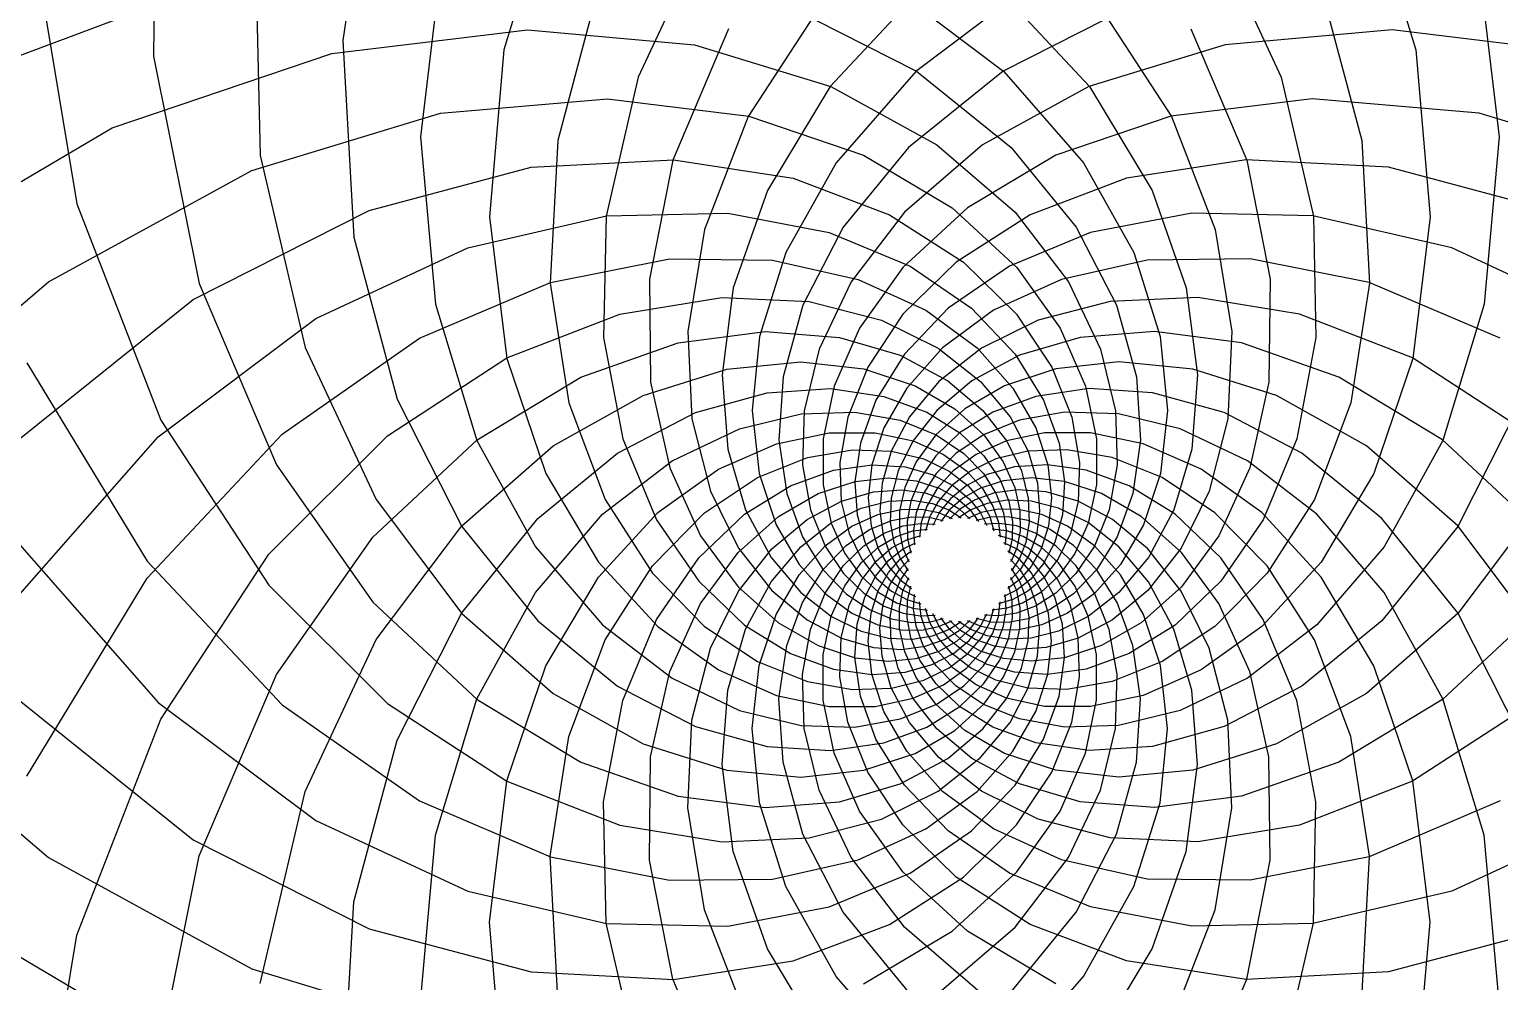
# Model space of a CAD drawing. Header units: metres. Extents: x 125 to 1075, y -75 to 875.
# Drawn here: x 358 to 740.4, y 292.9 to 540.4 of the extents above; entities that cross this region are included whole.
import ezdxf

# ---------------------------------------------------------------- set-up
doc = ezdxf.new("R2010")
doc.units = ezdxf.units.M

msp = doc.modelspace()

# ---------------------------------------------------------------- linework, layer by layer
for p, q in [((391.05664, 604.3269), (390.3498, 533.45905)), ((448.63898, 597.1151), (439.5315, 537.53815)), ((496.24982, 584.1271), (481.42633, 535.06476)), ((703.75024, 584.1271), (718.5737, 535.0647)), ((416.70984, 567.8369), (418.08615, 507.5836)), ((534.77203, 567.4739), (516.3993, 527.95013)), ((665.22797, 567.4739), (683.6007, 527.95013)), ((358.74994, 564.94006), (370.35992, 495.0261)), ((465.85266, 563.3137), (459.77393, 512.4226)), ((734.14734, 563.3137), (740.2261, 512.42267)), ((336.5327, 526.45874), (402.885, 551.36115)), ((506.68143, 553.6029), (495.4511, 511.4892)), ((591.57477, 552.6084), (566.27216, 525.5235)), ((581.7971, 551.753), (611.4186, 529.47327)), ((618.2029, 551.753), (588.5815, 529.47327)), ((608.4253, 552.6084), (633.72784, 525.5235)), ((693.31854, 553.6029), (704.5489, 511.4892)), ((565.2026, 548.8269), (544.9876, 517.75977)), ((634.7974, 548.8269), (655.0124, 517.75977)), ((555.72205, 546.2866), (588.76227, 529.48914)), ((644.27795, 546.2866), (611.2376, 529.48914)), ((436.68637, 534.14746), (487.57742, 540.22614)), ((487.57742, 540.22614), (530.9924, 536.3754)), ((539.8877, 540.52344), (525.37463, 506.4179)), ((660.1123, 540.52344), (674.62537, 506.4179)), ((712.4226, 540.22614), (669.0076, 536.3754)), ((763.31366, 534.1474), (712.4226, 540.22614)), ((439.5315, 537.53815), (442.3823, 486.3647)), ((530.9924, 536.3754), (566.4475, 525.5705)), ((669.0076, 536.3754), (633.5525, 525.5705)), ((379.596, 514.83295), (436.68637, 534.14746)), ((390.3498, 533.45905), (402.16812, 474.3601)), ((481.42633, 535.06476), (477.67953, 491.6407)), ((718.5737, 535.0647), (722.32043, 491.6407)), ((516.3993, 527.95013), (508.02908, 491.84262)), ((588.5815, 529.47327), (567.83136, 505.74677)), ((611.2376, 529.48914), (586.68274, 509.72626)), ((588.76227, 529.48914), (613.31726, 509.72626)), ((611.4186, 529.47327), (632.16864, 505.74677)), ((683.6007, 527.95013), (691.97095, 491.84262)), ((566.27216, 525.5235), (549.95734, 498.55423)), ((566.4475, 525.5705), (594.06116, 510.37177)), ((633.5525, 525.5705), (605.9388, 510.3718)), ((633.72784, 525.5235), (650.04266, 498.5542)), ((464.93536, 518.5738), (508.35938, 522.3205)), ((508.35938, 522.3205), (545.15216, 517.8364)), ((691.6406, 522.32056), (654.8478, 517.8365)), ((735.06464, 518.5738), (691.6406, 522.32056)), ((415.87302, 503.75034), (464.93536, 518.5738)), ((544.9876, 517.75977), (533.6038, 488.36713)), ((545.15216, 517.8364), (574.98553, 507.66373)), ((654.8478, 517.8365), (625.01447, 507.66373)), ((655.0124, 517.75977), (666.3962, 488.36713)), ((784.127, 503.7503), (735.06464, 518.5738)), ((318.57605, 478.78693), (379.596, 514.83295)), ((459.77393, 512.4226), (463.62463, 469.00772)), ((740.2261, 512.42267), (736.37537, 469.00772)), ((495.4511, 511.4892), (493.47803, 474.47675)), ((586.68274, 509.72626), (569.70825, 488.98117)), ((605.9388, 510.3718), (585.6199, 492.88947)), ((594.06116, 510.37177), (614.38007, 492.88947)), ((613.31726, 509.72626), (630.2917, 488.9812)), ((704.5489, 511.4892), (706.522, 474.47675)), ((418.08615, 507.5836), (429.7798, 457.6826)), ((488.5109, 504.54898), (525.5233, 506.52203)), ((525.37463, 506.4179), (519.26776, 475.4951)), ((525.5233, 506.52203), (556.67, 501.68436)), ((567.83136, 505.74677), (554.71716, 482.3693)), ((574.98553, 507.66373), (598.03156, 493.97534)), ((625.01447, 507.66373), (601.96844, 493.97534)), ((632.16864, 505.74677), (645.2829, 482.36926)), ((674.4767, 506.52203), (643.33, 501.6844)), ((711.48914, 504.54898), (674.4767, 506.52203)), ((674.62537, 506.4179), (680.73224, 475.4951)), ((363.0039, 474.8156), (415.87302, 503.75034)), ((446.39716, 493.3187), (488.5109, 504.54898)), ((556.67, 501.68436), (581.7428, 492.2058)), ((643.33, 501.6844), (618.2572, 492.2058)), ((753.6028, 493.3187), (711.48914, 504.54898)), ((549.95734, 498.55423), (541.1018, 473.25464)), ((650.04266, 498.5542), (658.8982, 473.2546)), ((370.35992, 495.0261), (392.26114, 438.87726)), ((400.65427, 470.2008), (446.39716, 493.3187)), ((601.96844, 493.97534), (585.1863, 478.5495)), ((598.03156, 493.97534), (614.8137, 478.5495)), ((472.04993, 483.60077), (508.15747, 491.971)), ((477.67953, 491.6407), (482.16357, 454.84793)), ((508.02908, 491.84262), (507.38467, 460.32913)), ((508.15747, 491.971), (539.67096, 492.61536)), ((539.67096, 492.61536), (566.0088, 487.63467)), ((585.6199, 492.88947), (571.77136, 474.78378)), ((581.7428, 492.2058), (600.94867, 479.92853)), ((618.2572, 492.2058), (599.0513, 479.92853)), ((614.38007, 492.88947), (628.22864, 474.78378)), ((660.32904, 492.6154), (633.9912, 487.63467)), ((691.8426, 491.97098), (660.32904, 492.6154)), ((727.9501, 483.60077), (691.8426, 491.97098)), ((691.97095, 491.84262), (692.6153, 460.32913)), ((722.32043, 491.6407), (717.8364, 454.84793)), ((442.3823, 486.3647), (453.71338, 444.278)), ((533.6038, 488.36713), (529.27606, 461.91415)), ((569.70825, 488.98117), (559.2142, 468.7458)), ((566.0088, 487.63467), (587.0549, 478.87897)), ((633.9912, 487.63467), (612.9451, 478.87897)), ((630.2917, 488.9812), (640.7858, 468.7458)), ((666.3962, 488.36713), (670.72394, 461.91415)), ((432.52612, 465.22812), (472.04993, 483.60077)), ((554.71716, 482.3693), (547.89624, 460.61902)), ((645.2829, 482.36926), (652.10376, 460.61902)), ((767.4739, 465.22812), (727.9501, 483.60077)), ((493.58215, 474.62546), (524.505, 480.7323)), ((524.505, 480.7323), (551.3076, 480.40082)), ((551.3076, 480.40082), (573.5543, 475.43274)), ((585.1863, 478.5495), (573.92084, 462.77435)), ((599.0513, 479.92853), (585.2177, 466.34924)), ((587.0549, 478.87897), (603.0362, 467.90817)), ((612.9451, 478.87897), (596.96375, 467.90817)), ((600.94867, 479.92853), (614.7822, 466.34924)), ((614.8137, 478.5495), (626.07904, 462.77435)), ((648.6924, 480.40082), (626.4457, 475.43274)), ((675.495, 480.7323), (648.6924, 480.40082)), ((706.41785, 474.62543), (675.495, 480.7323)), ((309.1703, 428.72116), (363.0039, 474.8156)), ((402.16812, 474.3601), (422.34933, 427.2478)), ((459.47662, 460.1124), (493.58215, 474.62546)), ((493.47803, 474.47675), (498.31567, 443.33008)), ((519.26776, 475.4951), (519.59924, 448.69244)), ((571.77136, 474.78378), (563.41644, 457.29205)), ((573.5543, 475.43274), (591.198, 467.40375)), ((626.4457, 475.43274), (608.802, 467.40375)), ((628.22864, 474.78378), (636.5835, 457.2921)), ((680.73224, 475.4951), (680.40076, 448.69244)), ((706.522, 474.47675), (701.6843, 443.3301)), ((740.5234, 460.1124), (706.41785, 474.62543)), ((511.63293, 466.39624), (538.08594, 470.724)), ((538.08594, 470.724), (560.85736, 469.6945)), ((541.1018, 473.25464), (538.16144, 450.65036)), ((661.91406, 470.724), (639.14264, 469.6945)), ((658.8982, 473.2546), (661.8386, 450.65036)), ((688.36707, 466.39624), (661.91406, 470.724)), ((353.61282, 432.5251), (400.65427, 470.2008)), ((463.62463, 469.00772), (474.42953, 433.55255)), ((559.2142, 468.7458), (554.02356, 450.069)), ((560.85736, 469.6945), (579.6272, 464.85126)), ((596.96375, 467.90817), (585.5849, 455.98062)), ((591.198, 467.40375), (604.47516, 457.63333)), ((608.802, 467.40375), (595.52484, 457.63333)), ((603.0362, 467.90817), (614.4151, 455.98065)), ((639.14264, 469.6945), (620.3728, 464.85126)), ((640.7858, 468.7458), (645.9764, 450.06903)), ((736.37537, 469.00772), (725.57043, 433.55258)), ((391.49252, 434.5183), (432.52612, 465.22812)), ((482.2403, 455.01248), (511.63293, 466.39624)), ((573.92084, 462.77435), (567.30774, 447.67432)), ((585.2177, 466.34924), (576.08295, 452.62698)), ((579.6272, 464.85126), (594.39923, 457.53485)), ((620.3728, 464.85126), (605.6007, 457.53485)), ((614.7822, 466.34924), (623.917, 452.627)), ((626.07904, 462.77435), (632.69226, 447.67435)), ((717.7597, 455.01245), (688.36707, 466.39624)), ((423.74368, 435.15558), (459.47662, 460.1124)), ((501.44583, 450.04276), (526.7454, 458.8983)), ((507.38467, 460.32913), (512.36536, 433.99124)), ((526.7454, 458.8983), (549.34973, 461.83862)), ((529.27606, 461.91415), (530.30554, 439.1427)), ((547.89624, 460.61902), (546.0277, 441.32468)), ((549.34973, 461.83862), (568.67535, 460.3283)), ((568.67535, 460.3283), (584.4935, 455.6882)), ((631.3246, 460.32834), (615.5065, 455.6882)), ((650.6503, 461.83862), (631.3246, 460.32834)), ((673.2546, 458.8983), (650.6503, 461.83862)), ((652.10376, 460.61902), (653.9723, 441.32468)), ((670.72394, 461.91415), (669.69446, 439.1427)), ((698.55414, 450.04276), (673.2546, 458.8983)), ((692.6153, 460.32913), (687.63464, 433.99124)), ((429.7798, 457.6826), (448.247, 418.20288)), ((451.1731, 434.79752), (482.2403, 455.01248)), ((563.41644, 457.29205), (559.5258, 441.27307)), ((585.5849, 455.98062), (578.2037, 444.06265)), ((584.4935, 455.6882), (596.84485, 449.05756)), ((595.52484, 457.63333), (586.1862, 447.17813)), ((594.39923, 457.53485), (605.4115, 448.86014)), ((605.6007, 457.53485), (594.58844, 448.86014)), ((615.5065, 455.6882), (603.15515, 449.05756)), ((604.47516, 457.63333), (613.8138, 447.17816)), ((614.4151, 455.98065), (621.7963, 444.06268)), ((636.5835, 457.2921), (640.4741, 441.27313)), ((748.8269, 434.79755), (717.7597, 455.01245)), ((357.34753, 453.7058), (388.6662, 402.21307)), ((482.16357, 454.84793), (492.33627, 425.01453)), ((517.63074, 445.28296), (539.38104, 452.10382)), ((539.38104, 452.10382), (558.67535, 453.97235)), ((558.67535, 453.97235), (575.05896, 452.1495)), ((576.08295, 452.62698), (570.8834, 439.60837)), ((575.05896, 452.1495), (588.374, 447.76437)), ((624.94104, 452.1495), (611.626, 447.76437)), ((623.917, 452.627), (629.1166, 439.6084)), ((641.32465, 453.97235), (624.94104, 452.1495)), ((660.61896, 452.10382), (641.32465, 453.97235)), ((682.36926, 445.28296), (660.61896, 452.10382)), ((717.8364, 454.84793), (707.6637, 425.01453)), ((474.47653, 433.72797), (501.44583, 450.04276)), ((519.59924, 448.69244), (524.5673, 426.44574)), ((538.16144, 450.65036), (539.6717, 431.32468)), ((554.02356, 450.069), (552.9737, 433.6178)), ((567.30774, 447.67432), (564.4478, 433.95056)), ((594.58844, 448.86014), (586.9429, 439.71332)), ((588.374, 447.76437), (598.6869, 441.78412)), ((603.15515, 449.05756), (594.03735, 441.37732)), ((596.84485, 449.05756), (605.9626, 441.37732)), ((611.626, 447.76437), (601.31305, 441.78412)), ((605.4115, 448.86014), (613.0571, 439.71332)), ((632.69226, 447.67435), (635.5521, 433.95062)), ((645.9764, 450.06903), (647.02625, 433.61783)), ((661.8386, 450.65036), (660.3283, 431.32468)), ((680.40076, 448.69244), (675.4327, 426.44574)), ((725.5235, 433.72794), (698.55414, 450.04276)), ((453.71338, 444.278), (470.5109, 411.23773)), ((494.25327, 432.16873), (517.63074, 445.28296)), ((531.2542, 440.7859), (549.93097, 445.97644)), ((549.93097, 445.97644), (566.3822, 447.02628)), ((566.3822, 447.02628), (580.2565, 445.0199)), ((578.2037, 444.06265), (574.1476, 432.8525)), ((586.1862, 447.17813), (580.2451, 436.84265)), ((580.2565, 445.0199), (591.4511, 440.9213)), ((619.7435, 445.0199), (608.5488, 440.9213)), ((613.8138, 447.17816), (619.7549, 436.84265)), ((633.6178, 447.02628), (619.7435, 445.0199)), ((621.7963, 444.06268), (625.8524, 432.85254)), ((650.06903, 445.97644), (633.6178, 447.02628)), ((668.7458, 440.7859), (650.06903, 445.97644)), ((705.74677, 432.1687), (682.36926, 445.28296)), ((746.2866, 444.278), (729.48914, 411.23776)), ((498.31567, 443.33008), (507.7942, 418.25723)), ((511.01883, 430.29175), (531.2542, 440.7859)), ((542.70795, 436.58356), (558.7269, 440.47418)), ((546.0277, 441.32468), (547.8505, 424.9411)), ((558.7269, 440.47418), (572.7388, 440.9075)), ((559.5258, 441.27307), (559.09247, 427.26123)), ((572.7388, 440.9075), (584.4751, 438.81512)), ((586.9429, 439.71332), (582.18164, 430.76297)), ((594.03735, 441.37732), (587.79425, 433.38977)), ((591.4511, 440.9213), (600.0497, 435.55072)), ((601.31305, 441.78412), (593.7778, 435.00198)), ((598.6869, 441.78412), (606.2222, 435.002)), ((608.5488, 440.9213), (599.9503, 435.55072)), ((605.9626, 441.37732), (612.20575, 433.38977)), ((613.0571, 439.71332), (617.81836, 430.763)), ((627.2612, 440.9075), (615.5249, 438.81512)), ((641.2731, 440.47418), (627.2612, 440.9075)), ((640.4741, 441.27313), (640.9075, 427.26126)), ((657.29205, 436.58356), (641.2731, 440.47418)), ((653.9723, 441.32468), (652.1495, 424.9411)), ((688.98114, 430.29175), (668.7458, 440.7859)), ((701.6843, 443.3301), (692.2058, 418.25726)), ((392.26114, 438.87726), (420.3167, 395.98514)), ((525.21625, 428.2287), (542.70795, 436.58356)), ((530.30554, 439.1427), (535.14874, 420.3729)), ((570.8834, 439.60837), (568.8356, 427.86417)), ((580.2451, 436.84265), (577.1104, 427.2015)), ((584.4751, 438.81512), (593.8756, 435.01926)), ((615.5249, 438.81512), (606.1244, 435.01926)), ((619.7549, 436.84265), (622.8896, 427.2015)), ((629.1166, 439.6084), (631.1644, 427.8642)), ((674.78375, 428.22867), (657.29205, 436.58356)), ((669.69446, 439.1427), (664.85126, 420.3729)), ((351.70807, 389.24628), (391.49252, 434.5183)), ((388.6662, 397.78696), (423.74368, 435.15558)), ((420.3167, 404.01492), (451.1731, 434.79752)), ((447.3916, 408.42535), (474.47653, 433.72797)), ((470.52673, 411.41864), (494.25327, 432.16873)), ((474.42953, 433.55255), (489.62823, 405.93884)), ((512.36536, 433.99124), (521.12103, 412.9452)), ((537.22565, 426.0791), (552.3257, 432.6923)), ((552.3257, 432.6923), (566.04944, 435.5522)), ((552.9737, 433.6178), (554.9801, 419.74356)), ((564.4478, 433.95056), (564.47046, 422.0292)), ((566.04944, 435.5522), (577.97076, 435.52957)), ((574.1476, 432.8525), (572.7346, 422.8135)), ((577.97076, 435.52957), (587.88763, 433.42374)), ((587.79425, 433.38977), (583.9972, 425.64966)), ((587.88763, 433.42374), (595.7716, 429.9352)), ((593.7778, 435.00198), (588.6943, 428.03885)), ((599.9503, 435.55072), (593.7349, 429.57608)), ((593.8756, 435.01926), (601.034, 430.21466)), ((606.1244, 435.01926), (598.96594, 430.21466)), ((600.0497, 435.55072), (606.265, 429.57608)), ((612.11237, 433.42374), (604.2284, 429.9352)), ((606.2222, 435.002), (611.30566, 428.03885)), ((622.0292, 435.52957), (612.11237, 433.42374)), ((612.20575, 433.38977), (616.0028, 425.64966)), ((633.95056, 435.55215), (622.0292, 435.52957)), ((625.8524, 432.85254), (627.2653, 422.8135)), ((647.6743, 432.6923), (633.95056, 435.55215)), ((635.5521, 433.95062), (635.52954, 422.02924)), ((647.02625, 433.61783), (645.0199, 419.7436)), ((662.77435, 426.0791), (647.6743, 432.6923)), ((687.63464, 433.99124), (678.87897, 412.9452)), ((729.47327, 411.4186), (705.74677, 432.1687)), ((725.57043, 433.55258), (710.37177, 405.9389)), ((752.6084, 408.42535), (725.5235, 433.72794)), ((490.27374, 413.3173), (511.01883, 430.29175)), ((507.11053, 414.38013), (525.21625, 428.2287)), ((539.6717, 431.32468), (544.3118, 415.50653)), ((547.373, 423.91705), (560.39166, 429.1166)), ((560.39166, 429.1166), (572.1358, 431.16446)), ((572.1358, 431.16446), (582.2677, 430.81265)), ((582.18164, 430.76297), (579.78625, 422.4811)), ((582.2677, 430.81265), (590.63763, 428.74615)), ((593.7349, 429.57608), (589.6086, 423.516)), ((590.63763, 428.74615), (597.2413, 425.56116)), ((598.96594, 430.21466), (593.85, 424.96317)), ((595.7716, 429.9352), (601.7218, 425.6519)), ((604.2284, 429.9352), (598.2782, 425.6519)), ((601.034, 430.21466), (606.15, 424.96317)), ((609.36237, 428.74615), (602.7587, 425.56116)), ((606.265, 429.57608), (610.3914, 423.516)), ((617.7323, 430.81265), (609.36237, 428.74615)), ((627.8642, 431.16446), (617.7323, 430.81265)), ((617.81836, 430.763), (620.21375, 422.48114)), ((639.60834, 429.11658), (627.8642, 431.16446)), ((652.627, 423.91705), (639.60834, 429.11658)), ((660.3283, 431.32468), (655.6882, 415.50653)), ((692.88947, 414.38013), (674.78375, 428.22867)), ((709.72626, 413.31726), (688.98114, 430.29175)), ((422.34933, 427.2478), (447.3916, 391.57468)), ((492.33627, 425.01453), (506.02466, 401.9685)), ((521.4505, 414.81378), (537.22565, 426.0791)), ((524.5673, 426.44574), (532.59625, 408.80206)), ((547.8505, 424.9411), (552.23566, 411.62604)), ((555.9373, 421.79633), (567.14746, 425.85245)), ((559.09247, 427.26123), (561.1849, 415.5249)), ((567.14746, 425.85245), (577.1865, 427.26538)), ((568.8356, 427.86417), (569.1873, 417.73233)), ((577.1104, 427.2015), (576.1896, 418.62952)), ((577.1865, 427.26538), (585.78815, 426.6837)), ((583.9972, 425.64966), (582.19226, 418.5437)), ((588.6943, 428.03885), (585.6829, 421.35425)), ((585.78815, 426.6837), (592.84454, 424.6938)), ((593.85, 424.96317), (590.5118, 419.69733)), ((592.84454, 424.6938), (598.36835, 421.80246)), ((598.2782, 425.6519), (594.07635, 421.0457)), ((597.2413, 425.56116), (602.1791, 421.75458)), ((602.7587, 425.56116), (597.8209, 421.75458)), ((607.15546, 424.6938), (601.63165, 421.80246)), ((601.7218, 425.6519), (605.92365, 421.0457)), ((606.15, 424.96317), (609.48816, 419.69733)), ((614.21185, 426.6837), (607.15546, 424.6938)), ((611.30566, 428.03885), (614.3171, 421.35428)), ((622.8135, 427.26538), (614.21185, 426.6837)), ((616.0028, 425.64966), (617.8077, 418.54373)), ((632.8525, 425.85245), (622.8135, 427.26538)), ((622.8896, 427.2015), (623.8104, 418.62952)), ((631.1644, 427.8642), (630.8126, 417.73236)), ((644.0627, 421.79633), (632.8525, 425.85245)), ((640.9075, 427.26126), (638.8151, 415.52493)), ((652.1495, 424.9411), (647.76434, 411.62604)), ((678.5495, 414.81375), (662.77435, 426.0791)), ((675.4327, 426.44574), (667.4037, 408.80206)), ((707.6637, 425.01453), (693.97534, 401.9685)), ((533.65076, 414.78226), (547.373, 423.91705)), ((544.01935, 414.41513), (555.9373, 421.79633)), ((563.15735, 419.7549), (572.7985, 422.88962)), ((564.47046, 422.0292), (566.5763, 412.1124)), ((572.7346, 422.8135), (573.3163, 414.21185)), ((572.7985, 422.88962), (581.3705, 423.81046)), ((577.5189, 420.21375), (584.83026, 420.75723)), ((579.78625, 422.4811), (579.24274, 415.1697)), ((581.3705, 423.81046), (588.6652, 423.07608)), ((585.6829, 421.35425), (584.3471, 415.26428)), ((584.83026, 420.75723), (591.0099, 419.92957)), ((589.6086, 423.516), (587.23553, 417.75046)), ((588.6652, 423.07608), (594.6072, 421.18793)), ((594.07635, 421.0457), (591.38605, 416.47687)), ((597.8209, 421.75458), (594.3781, 417.72235)), ((594.6072, 421.18793), (599.22144, 418.57635)), ((601.63165, 421.80246), (597.54095, 418.42935)), ((598.36835, 421.80246), (602.45905, 418.42935)), ((605.3928, 421.18793), (600.77856, 418.57635)), ((602.1791, 421.75458), (605.6219, 417.72235)), ((611.3348, 423.07608), (605.3928, 421.18793)), ((605.92365, 421.0457), (608.61395, 416.4769)), ((615.16974, 420.75723), (608.9901, 419.92957)), ((610.3914, 423.516), (612.7644, 417.7505)), ((618.6295, 423.81046), (611.3348, 423.07608)), ((614.3171, 421.35428), (615.65283, 415.26428)), ((622.48114, 420.21375), (615.16974, 420.75723)), ((627.2015, 422.88962), (618.6295, 423.81046)), ((620.21375, 422.48114), (620.7572, 415.16974)), ((627.2653, 422.8135), (626.68365, 414.21185)), ((636.84265, 419.75488), (627.2015, 422.88962)), ((635.52954, 422.02924), (633.4237, 412.1124)), ((655.98065, 414.41513), (644.0627, 421.79633)), ((666.34924, 414.78226), (652.627, 423.91705)), ((448.247, 418.20288), (470.5267, 388.58145)), ((507.7942, 418.25723), (520.0715, 399.05133)), ((535.14874, 420.3729), (542.46515, 405.6008)), ((552.82184, 413.8138), (563.15735, 419.7549)), ((554.9801, 419.74356), (559.0787, 408.54886)), ((560.2867, 413.05713), (569.237, 417.8184)), ((569.1873, 417.73233), (571.25385, 409.36234)), ((569.237, 417.8184), (577.5189, 420.21375)), ((574.35034, 416.00284), (581.4563, 417.8077)), ((576.1896, 418.62952), (576.9239, 411.33478)), ((581.4563, 417.8077), (587.6857, 418.06567)), ((582.19226, 418.5437), (581.9343, 412.31427)), ((587.23553, 417.75046), (586.27014, 412.53705)), ((587.6857, 418.06567), (592.9149, 417.1898)), ((590.5118, 419.69733), (588.65576, 414.73077)), ((591.0099, 419.92957), (596.0075, 418.15897)), ((594.3781, 417.72235), (592.219, 413.76407)), ((592.9149, 417.1898), (597.1132, 415.54544)), ((597.54095, 418.42935), (594.7273, 414.90613)), ((596.0075, 418.15897), (599.8565, 415.81055)), ((600.77856, 418.57635), (597.3958, 415.59528)), ((599.22144, 418.57635), (602.6042, 415.59528)), ((603.9925, 418.15897), (600.1435, 415.81055)), ((602.45905, 418.42935), (605.2727, 414.90613)), ((607.0851, 417.1898), (602.8868, 415.54544)), ((608.9901, 419.92957), (603.9925, 418.15897)), ((605.6219, 417.72235), (607.781, 413.7641)), ((612.3143, 418.06567), (607.0851, 417.1898)), ((609.48816, 419.69733), (611.34424, 414.73077)), ((618.5437, 417.8077), (612.3143, 418.06567)), ((612.7644, 417.7505), (613.72986, 412.53708)), ((617.8077, 418.54373), (618.0657, 412.3143)), ((625.64966, 416.00284), (618.5437, 417.8077)), ((630.763, 417.8184), (622.48114, 420.21375)), ((623.8104, 418.62952), (623.07605, 411.3348)), ((630.8126, 417.73236), (628.74615, 409.36237)), ((639.7133, 413.05713), (630.763, 417.8184)), ((647.17816, 413.81378), (636.84265, 419.75488)), ((645.0199, 419.7436), (640.9213, 408.5489)), ((664.85126, 420.3729), (657.53485, 405.6008)), ((692.2058, 418.25726), (679.9285, 399.05136)), ((751.753, 418.2029), (729.47327, 388.58148)), ((470.51086, 388.76233), (490.27374, 413.3173)), ((489.6282, 394.0612), (507.11053, 414.38013)), ((506.02466, 398.0316), (521.4505, 414.81378)), ((520.0715, 400.94873), (533.65076, 414.78226)), ((521.12103, 412.9452), (532.0918, 396.9638)), ((532.09186, 403.03625), (544.01935, 414.41513)), ((542.3667, 404.4752), (552.82184, 413.8138)), ((544.3118, 415.50653), (550.94244, 403.1552)), ((551.13983, 405.41153), (560.2867, 413.05713)), ((561.1849, 415.5249), (564.9808, 406.1244)), ((566.6102, 412.20575), (574.35034, 416.00284)), ((571.9611, 411.30566), (578.6457, 414.31705)), ((573.3163, 414.21185), (575.3062, 407.15546)), ((578.6457, 414.31705), (584.7357, 415.65283)), ((579.24274, 415.1697), (580.07043, 408.99014)), ((582.2495, 412.76443), (587.46295, 413.72986)), ((584.3471, 415.26428), (584.3017, 409.96243)), ((584.7357, 415.65283), (590.03754, 415.69833)), ((587.46295, 413.72986), (591.97046, 413.6206)), ((588.65576, 414.73077), (587.98065, 410.27274)), ((591.38605, 416.47687), (589.9471, 412.2038)), ((590.03754, 415.69833), (594.45764, 414.80798)), ((592.219, 413.76407), (591.1151, 410.09207)), ((591.97046, 413.6206), (595.70245, 412.74057)), ((594.7273, 414.90613), (593.00256, 411.4816)), ((594.45764, 414.80798), (597.9801, 413.29327)), ((597.3958, 415.59528), (595.10266, 412.52225)), ((597.1132, 415.54544), (600.31915, 413.44208)), ((600.1435, 415.81055), (597.3515, 413.18243)), ((602.8868, 415.54544), (599.68085, 413.44208)), ((599.8565, 415.81055), (602.6485, 413.18243)), ((605.54236, 414.80798), (602.0199, 413.29327)), ((602.6042, 415.59528), (604.89734, 412.52225)), ((608.02954, 413.6206), (604.29755, 412.74057)), ((605.2727, 414.90613), (606.99744, 411.4816)), ((609.9624, 415.69833), (605.54236, 414.80798)), ((607.781, 413.7641), (608.8849, 410.09207)), ((612.53705, 413.7299), (608.02954, 413.6206)), ((608.61395, 416.4769), (610.0529, 412.20383)), ((615.2643, 415.65286), (609.9624, 415.69833)), ((611.34424, 414.73077), (612.01935, 410.27274)), ((617.7505, 412.76443), (612.53705, 413.7299)), ((621.35425, 414.31708), (615.2643, 415.65286)), ((615.65283, 415.26428), (615.6983, 409.96243)), ((620.7572, 415.16974), (619.92957, 408.99014)), ((628.0388, 411.3057), (621.35425, 414.31708)), ((626.68365, 414.21185), (624.6938, 407.1555)), ((633.3898, 412.20575), (625.64966, 416.00284)), ((638.8151, 415.52493), (635.0192, 406.12442)), ((648.86017, 405.41153), (639.7133, 413.05713)), ((657.6333, 404.4752), (647.17816, 413.81378)), ((655.6882, 415.50653), (649.05756, 403.1552)), ((667.9082, 403.03625), (655.98065, 414.41513)), ((679.9285, 400.94873), (666.34924, 414.78226)), ((678.87897, 412.9452), (667.9082, 396.9638)), ((693.97534, 398.0316), (678.5495, 414.81375)), ((710.37177, 394.0612), (692.88947, 414.38013)), ((729.48914, 388.76233), (709.72626, 413.31726)), ((351.70807, 410.75375), (391.49252, 365.48172)), ((448.247, 381.7972), (470.52673, 411.41864)), ((470.5109, 411.23773), (490.27374, 386.68277)), ((552.23566, 411.62604), (558.2159, 401.3131)), ((558.6227, 405.96262), (566.6102, 412.20575)), ((564.998, 406.2222), (571.9611, 411.30566)), ((566.5763, 412.1124), (570.0648, 404.22836)), ((570.4239, 406.265), (576.484, 410.39142)), ((571.25385, 409.36234), (574.43884, 402.75873)), ((575.0368, 406.15002), (580.3027, 409.48816)), ((576.484, 410.39142), (582.2495, 412.76443)), ((576.9239, 411.33478), (578.8121, 405.39282)), ((580.3027, 409.48816), (585.2692, 411.34424)), ((581.9343, 412.31427), (582.8102, 407.08508)), ((583.52313, 408.61392), (587.7962, 410.05292)), ((584.3017, 409.96243), (585.192, 405.54236)), ((585.2692, 411.34424), (589.72723, 412.01935)), ((586.27014, 412.53705), (586.3794, 408.02954)), ((587.7962, 410.05292), (591.60406, 410.50235)), ((587.98065, 410.27274), (588.1993, 406.44464)), ((589.9471, 412.2038), (589.4976, 408.3959)), ((589.72723, 412.01935), (593.55536, 411.80075)), ((610.27277, 412.01938), (606.44464, 411.80075)), ((612.2038, 410.05292), (608.39594, 410.50238)), ((610.0529, 412.20383), (610.5024, 408.3959)), ((614.7308, 411.34424), (610.27277, 412.01938)), ((612.01935, 410.27274), (611.8007, 406.44464)), ((616.47687, 408.61395), (612.2038, 410.05292)), ((613.72986, 412.53708), (613.6206, 408.02954)), ((619.6973, 409.4882), (614.7308, 411.34424)), ((615.6983, 409.96243), (614.808, 405.54236)), ((618.0657, 412.3143), (617.18976, 407.0851)), ((623.516, 410.39145), (617.7505, 412.76443)), ((624.9632, 406.15005), (619.6973, 409.4882)), ((623.07605, 411.3348), (621.1879, 405.39285)), ((629.5761, 406.26505), (623.516, 410.39145)), ((628.74615, 409.36237), (625.56116, 402.75876)), ((635.002, 406.22226), (628.0388, 411.3057)), ((633.4237, 412.1124), (629.9352, 404.22842)), ((641.3773, 405.96262), (633.3898, 412.20575)), ((647.76434, 411.62604), (641.7841, 401.3131)), ((729.48914, 411.23776), (709.72626, 386.6828)), ((751.753, 381.7972), (729.47327, 411.4186)), ((422.3493, 372.75226), (447.3916, 408.42535)), ((489.62823, 405.93884), (507.11053, 385.6199)), ((532.59625, 408.80206), (542.3667, 395.52487)), ((542.46515, 405.6008), (551.13983, 394.58853)), ((542.46515, 394.3993), (551.13983, 405.41153)), ((550.94244, 396.84485), (558.6227, 405.96262)), ((558.2159, 398.6869), (564.998, 406.2222)), ((559.0787, 408.54886), (564.4493, 399.95032)), ((564.4493, 400.04965), (570.4239, 406.265)), ((564.9808, 406.1244), (569.78534, 398.96594)), ((569.78534, 401.034), (575.0368, 406.15002)), ((574.34814, 401.7218), (578.9543, 405.9236)), ((575.3062, 407.15546), (578.1975, 401.63165)), ((578.2454, 402.17908), (582.27765, 405.62186)), ((578.8121, 405.39282), (581.42365, 400.77856)), ((578.9543, 405.9236), (583.52313, 408.61392)), ((580.07043, 408.99014), (581.84106, 403.99246)), ((581.5707, 402.459), (585.0939, 405.2727)), ((582.27765, 405.62186), (586.2359, 407.781)), ((582.8102, 407.08508), (584.4545, 402.88678)), ((585.0939, 405.2727), (588.5184, 406.9974)), ((585.192, 405.54236), (586.7067, 402.0199)), ((586.2359, 407.781), (589.9079, 408.88486)), ((586.3794, 408.02954), (587.25946, 404.29755)), ((613.7641, 407.78104), (610.09204, 408.8849)), ((614.9061, 405.2727), (611.48157, 406.99744)), ((613.6206, 408.02954), (612.74054, 404.29758)), ((614.808, 405.54236), (613.2933, 402.0199)), ((617.72235, 405.6219), (613.7641, 407.78104)), ((618.4293, 402.45905), (614.9061, 405.2727)), ((617.18976, 407.0851), (615.5455, 402.88678)), ((621.04565, 405.92365), (616.47687, 408.61395)), ((621.7546, 402.1791), (617.72235, 405.6219)), ((619.92957, 408.99014), (618.15894, 403.9925)), ((621.1879, 405.39285), (618.57635, 400.77856)), ((625.65186, 401.72183), (621.04565, 405.92365)), ((624.6938, 407.1555), (621.8025, 401.63168)), ((630.21466, 401.03406), (624.9632, 406.15005)), ((635.5507, 400.04968), (629.5761, 406.26505)), ((635.0192, 406.12442), (630.21466, 398.966)), ((641.7841, 398.68692), (635.002, 406.22226)), ((640.9213, 408.5489), (635.5507, 399.95035)), ((649.05756, 396.84485), (641.3773, 405.96262)), ((657.53485, 405.6008), (648.86017, 394.58853)), ((657.53485, 394.3993), (648.86017, 405.41153)), ((667.4037, 408.80206), (657.6333, 395.5249)), ((710.37177, 405.9389), (692.88947, 385.61996)), ((388.6662, 402.21307), (423.74368, 364.84442)), ((392.2611, 361.1228), (420.3167, 404.01492)), ((506.02466, 401.9685), (521.4505, 385.1863)), ((521.12103, 387.05487), (532.09186, 403.03625)), ((532.59625, 391.198), (542.3667, 404.4752)), ((550.94244, 403.1552), (558.6227, 394.0374)), ((570.0648, 404.22836), (574.34814, 398.27817)), ((570.0648, 395.77158), (574.34814, 401.7218)), ((574.43884, 402.75873), (578.2454, 397.8209)), ((574.43884, 397.24124), (578.2454, 402.17908)), ((578.1975, 398.36832), (581.5707, 402.459)), ((578.1975, 401.63165), (581.5707, 397.541)), ((581.42365, 399.22144), (584.4047, 402.60416)), ((581.84106, 403.99246), (584.18945, 400.14346)), ((584.18945, 399.8565), (586.81757, 402.64847)), ((584.4047, 402.60416), (587.4777, 404.89734)), ((584.4545, 402.88678), (586.5579, 399.68085)), ((615.5953, 402.6042), (612.5223, 404.89737)), ((615.81055, 399.85654), (613.18243, 402.6485)), ((615.5455, 402.88678), (613.4421, 399.68085)), ((618.57635, 399.22147), (615.5953, 402.6042)), ((618.15894, 403.9925), (615.81055, 400.1435)), ((621.8025, 398.36835), (618.4293, 402.45905)), ((621.8025, 401.63168), (618.4293, 397.541)), ((625.56116, 402.75876), (621.7546, 397.82092)), ((625.56116, 397.24127), (621.7546, 402.1791)), ((629.9352, 404.22842), (625.65186, 398.2782)), ((629.9352, 395.7716), (625.65186, 401.72183)), ((649.05756, 403.1552), (641.3773, 394.03745)), ((667.40375, 391.198), (657.6333, 404.4752)), ((678.87897, 387.05487), (667.9082, 403.03625)), ((693.97534, 401.9685), (678.5495, 385.1863)), ((357.34753, 346.29422), (388.6662, 397.78696)), ((492.33627, 374.98557), (506.02466, 398.0316)), ((507.79416, 381.74286), (520.0715, 400.94873)), ((520.0715, 399.05133), (533.65076, 385.2178)), ((552.23566, 388.37396), (558.2159, 398.6869)), ((558.2159, 401.3131), (564.998, 393.7778)), ((559.07874, 391.4511), (564.4493, 400.04965)), ((564.4493, 399.95032), (570.42395, 393.73492)), ((564.9808, 393.87558), (569.78534, 401.034)), ((569.78534, 398.96594), (575.0368, 393.8499)), ((574.34814, 398.27817), (578.95435, 394.07635)), ((575.3062, 392.84448), (578.1975, 398.36832)), ((578.2454, 397.8209), (582.27765, 394.3781)), ((578.8121, 394.60715), (581.42365, 399.22144)), ((581.42365, 400.77856), (584.4047, 397.3958)), ((581.84106, 396.0075), (584.18945, 399.8565)), ((584.18945, 400.14346), (586.81757, 397.3515)), ((584.4545, 397.11322), (586.5579, 400.31912)), ((585.192, 394.45764), (586.7067, 397.9801)), ((615.81055, 400.1435), (613.18243, 397.35153)), ((614.808, 394.45764), (613.2933, 397.9801)), ((615.5455, 397.11322), (613.4421, 400.31915)), ((618.57635, 400.77856), (615.5953, 397.39584)), ((618.15894, 396.0075), (615.81055, 399.85654)), ((621.7546, 397.82092), (617.72235, 394.37814)), ((621.1879, 394.60718), (618.57635, 399.22147)), ((625.65186, 398.2782), (621.0457, 394.0764)), ((624.6938, 392.8445), (621.8025, 398.36835)), ((630.21466, 398.966), (624.9632, 393.84998)), ((635.5507, 399.95035), (629.5761, 393.735)), ((635.0192, 393.8756), (630.21466, 401.03406)), ((641.7841, 401.3131), (635.002, 393.7778)), ((640.9213, 391.45114), (635.5507, 400.04968)), ((647.76434, 388.37402), (641.7841, 398.68692)), ((679.9285, 399.05136), (666.34924, 385.21783)), ((692.2058, 381.74286), (679.9285, 400.94873)), ((707.6637, 374.98553), (693.97534, 398.0316)), ((420.3167, 395.98514), (451.1731, 365.2025)), ((474.4295, 366.4475), (489.6282, 394.0612)), ((532.0918, 396.9638), (544.01935, 385.58493)), ((535.14874, 379.6272), (542.46515, 394.3993)), ((542.3667, 395.52487), (552.82184, 386.18625)), ((544.31177, 384.49353), (550.94244, 396.84485)), ((551.13983, 394.58853), (560.2867, 386.9429)), ((558.6227, 394.0374), (566.6102, 387.79428)), ((561.1849, 384.47507), (564.9808, 393.87558)), ((566.5763, 387.88757), (570.0648, 395.77158)), ((571.25385, 390.6376), (574.43884, 397.24124)), ((575.0368, 393.8499), (580.3027, 390.5118)), ((576.92395, 388.66516), (578.8121, 394.60715)), ((578.95435, 394.07635), (583.52313, 391.38608)), ((580.07043, 391.00983), (581.84106, 396.0075)), ((581.5707, 397.541), (585.0939, 394.7273)), ((582.27765, 394.3781), (586.2359, 392.21896)), ((582.81024, 392.9149), (584.4545, 397.11322)), ((584.3017, 390.03754), (585.192, 394.45764)), ((584.4047, 397.3958), (587.4777, 395.10263)), ((585.0939, 394.7273), (588.51843, 393.0026)), ((586.3794, 391.97046), (587.25946, 395.70242)), ((614.9061, 394.7273), (611.4816, 393.0026)), ((615.5953, 397.39584), (612.5223, 395.10266)), ((613.6206, 391.97046), (612.74054, 395.70245)), ((617.72235, 394.37814), (613.7641, 392.219)), ((615.6983, 390.03757), (614.808, 394.45764)), ((618.4293, 397.541), (614.9061, 394.7273)), ((617.1898, 392.91492), (615.5455, 397.11322)), ((621.0457, 394.0764), (616.47687, 391.38608)), ((619.92957, 391.00986), (618.15894, 396.0075)), ((624.9632, 393.84998), (619.6973, 390.51184)), ((623.0761, 388.6652), (621.1879, 394.60718)), ((628.74615, 390.63766), (625.56116, 397.24127)), ((633.4237, 387.88763), (629.9352, 395.7716)), ((641.3773, 394.03745), (633.3898, 387.79428)), ((638.8151, 384.4751), (635.0192, 393.8756)), ((648.86017, 394.58853), (639.7133, 386.94293)), ((657.6333, 395.5249), (647.17816, 386.18628)), ((655.68823, 384.49356), (649.05756, 396.84485)), ((667.9082, 396.9638), (655.98065, 385.58496)), ((664.85126, 379.62717), (657.53485, 394.3993)), ((725.5705, 366.4475), (710.37177, 394.0612)), ((447.3916, 391.57468), (474.4765, 366.2721)), ((524.56726, 373.55435), (532.59625, 391.198)), ((554.9801, 380.2564), (559.07874, 391.4511)), ((564.998, 393.7778), (571.9611, 388.69434)), ((569.1874, 382.26764), (571.25385, 390.6376)), ((570.42395, 393.73492), (576.484, 389.60855)), ((573.31635, 385.78815), (575.3062, 392.84448)), ((579.2428, 384.83026), (580.07043, 391.00983)), ((580.3027, 390.5118), (585.2692, 388.65576)), ((581.9343, 387.68567), (582.81024, 392.9149)), ((583.52313, 391.38608), (587.7962, 389.94708)), ((584.34717, 384.7357), (584.3017, 390.03754)), ((586.2359, 392.21896), (589.90796, 391.1151)), ((586.27014, 387.46292), (586.3794, 391.97046)), ((587.98065, 389.72723), (588.1993, 393.55533)), ((589.9471, 387.79617), (589.4977, 391.60406)), ((610.0529, 387.79617), (610.5024, 391.6041)), ((613.7641, 392.219), (610.0921, 391.11514)), ((612.01935, 389.72726), (611.8007, 393.55536)), ((616.47687, 391.38608), (612.2038, 389.94708)), ((613.72986, 387.46292), (613.6206, 391.97046)), ((619.6973, 390.51184), (614.7308, 388.65576)), ((615.65283, 384.73572), (615.6983, 390.03757)), ((618.0657, 387.6857), (617.1898, 392.91492)), ((620.75726, 384.83026), (619.92957, 391.00986)), ((629.5761, 393.735), (623.516, 389.60858)), ((626.6837, 385.78818), (624.6938, 392.8445)), ((635.002, 393.7778), (628.0389, 388.69434)), ((630.8127, 382.26767), (628.74615, 390.63766)), ((645.0199, 380.25647), (640.9213, 391.45114)), ((675.43274, 373.55435), (667.40375, 391.198)), ((752.6084, 391.57474), (725.5235, 366.27213)), ((453.71338, 355.7221), (470.51086, 388.76233)), ((470.5267, 388.58145), (494.25323, 367.83133)), ((490.27374, 386.68277), (511.0188, 369.7083)), ((512.3653, 366.00882), (521.12103, 387.05487)), ((547.8505, 375.0589), (552.23566, 388.37396)), ((552.82184, 386.18625), (563.15735, 380.24512)), ((560.2867, 386.9429), (569.237, 382.18164)), ((564.47046, 377.97076), (566.5763, 387.88757)), ((566.6102, 387.79428), (574.35034, 383.9972)), ((571.9611, 388.69434), (578.6457, 385.68295)), ((576.1896, 381.37048), (576.92395, 388.66516)), ((576.484, 389.60855), (582.2495, 387.23557)), ((582.1923, 381.45627), (581.9343, 387.68567)), ((582.2495, 387.23557), (587.46295, 386.2701)), ((585.2692, 388.65576), (589.72723, 387.98062)), ((587.2356, 382.2495), (586.27014, 387.46292)), ((587.46295, 386.2701), (591.97046, 386.3794)), ((587.7962, 389.94708), (591.6041, 389.49762)), ((588.65576, 385.26923), (587.98065, 389.72723)), ((589.72723, 387.98062), (593.55536, 388.19925)), ((591.3861, 383.5231), (589.9471, 387.79617)), ((592.219, 386.2359), (591.1152, 389.9079)), ((591.97046, 386.3794), (595.70245, 387.25943)), ((594.3781, 382.27765), (592.219, 386.2359)), ((594.7273, 385.09384), (593.0026, 388.5184)), ((594.45764, 385.19202), (597.9801, 386.70673)), ((597.3959, 384.40472), (595.10266, 387.47772)), ((597.1132, 384.45456), (600.31915, 386.55792)), ((600.1435, 384.18945), (597.35156, 386.81757)), ((602.8868, 384.45456), (599.68085, 386.55792)), ((599.8565, 384.18945), (602.6485, 386.81757)), ((605.54236, 385.19202), (602.0199, 386.70673)), ((602.6042, 384.40472), (604.89734, 387.47775)), ((608.02954, 386.3794), (604.29755, 387.25943)), ((605.2727, 385.09387), (606.99744, 388.5184)), ((605.6219, 382.27765), (607.781, 386.2359)), ((610.27277, 387.98065), (606.44464, 388.19928)), ((607.781, 386.2359), (608.8849, 389.90793)), ((612.5371, 386.27014), (608.02954, 386.3794)), ((612.2038, 389.94708), (608.39594, 389.49765)), ((608.6139, 383.5231), (610.0529, 387.79617)), ((614.7308, 388.65576), (610.27277, 387.98065)), ((611.34424, 385.26923), (612.01935, 389.72726)), ((617.7505, 387.23557), (612.5371, 386.27014)), ((612.7644, 382.2495), (613.72986, 387.46292)), ((623.516, 389.60858), (617.7505, 387.23557)), ((617.8077, 381.45627), (618.0657, 387.6857)), ((628.0389, 388.69434), (621.3543, 385.68295)), ((623.8104, 381.3705), (623.0761, 388.6652)), ((633.3898, 387.79428), (625.64966, 383.9972)), ((639.7133, 386.94293), (630.763, 382.18164)), ((635.52954, 377.9708), (633.4237, 387.88763)), ((647.17816, 386.18628), (636.84265, 380.24515)), ((652.1495, 375.05896), (647.76434, 388.37402)), ((687.6347, 366.00885), (678.87897, 387.05487)), ((709.72626, 386.6828), (688.9812, 369.70834)), ((729.47327, 388.58148), (705.74677, 367.83136)), ((746.2866, 355.7221), (729.48914, 388.76233)), ((507.11053, 385.6199), (525.21625, 371.77136)), ((521.4505, 385.1863), (537.22565, 373.92096)), ((533.65076, 385.2178), (547.373, 376.08298)), ((539.6717, 368.67538), (544.31177, 384.49353)), ((544.01935, 385.58493), (555.9373, 378.2037)), ((559.0925, 372.7387), (561.1849, 384.47507)), ((572.7347, 377.18646), (573.31635, 385.78815)), ((574.35034, 383.9972), (581.4563, 382.19232)), ((578.6457, 385.68295), (584.7357, 384.34717)), ((579.7863, 377.51886), (579.2428, 384.83026)), ((585.683, 378.64572), (584.34717, 384.7357)), ((584.7357, 384.34717), (590.03754, 384.30167)), ((587.68567, 381.93436), (592.9149, 382.8102)), ((590.51184, 380.30267), (588.65576, 385.26923)), ((590.03754, 384.30167), (594.45764, 385.19202)), ((594.0764, 378.9543), (591.3861, 383.5231)), ((592.9149, 382.8102), (597.1132, 384.45456)), ((597.541, 381.57065), (594.7273, 385.09384)), ((596.0075, 381.84106), (599.8565, 384.18945)), ((600.77856, 381.42365), (597.3959, 384.40472)), ((599.22144, 381.42365), (602.6042, 384.40472)), ((603.9925, 381.84106), (600.1435, 384.18945)), ((602.459, 381.57065), (605.2727, 385.09387)), ((607.08514, 382.8102), (602.8868, 384.45456)), ((609.96246, 384.3017), (605.54236, 385.19202)), ((605.92365, 378.9543), (608.6139, 383.5231)), ((612.31433, 381.93436), (607.08514, 382.8102)), ((609.48816, 380.30267), (611.34424, 385.26923)), ((615.2643, 384.34717), (609.96246, 384.3017)), ((614.3171, 378.64572), (615.65283, 384.73572)), ((621.3543, 385.68295), (615.2643, 384.34717)), ((625.64966, 383.9972), (618.54376, 382.19232)), ((620.21375, 377.51886), (620.75726, 384.83026)), ((627.2654, 377.1865), (626.6837, 385.78818)), ((640.90753, 372.73877), (638.8151, 384.4751)), ((655.98065, 385.58496), (644.0627, 378.20374)), ((666.34924, 385.21783), (652.627, 376.083)), ((660.3283, 368.67538), (655.68823, 384.49356)), ((678.5495, 385.1863), (662.77435, 373.92096)), ((692.88947, 385.61996), (674.7838, 371.7714)), ((429.77975, 342.3175), (448.247, 381.7972)), ((498.3156, 356.66998), (507.79416, 381.74286)), ((530.3055, 360.85736), (535.14874, 379.6272)), ((552.97375, 366.38214), (554.9801, 380.2564)), ((563.15735, 380.24512), (572.79846, 377.1104)), ((568.8356, 372.13577), (569.1874, 382.26764)), ((569.237, 382.18164), (577.51886, 379.7863)), ((577.1104, 372.79846), (576.1896, 381.37048)), ((577.51886, 379.7863), (584.83026, 379.24277)), ((581.4563, 382.19232), (587.68567, 381.93436)), ((583.9972, 374.35034), (582.1923, 381.45627)), ((584.83026, 379.24277), (591.0098, 380.07043)), ((588.69434, 371.96115), (585.683, 378.64572)), ((589.6086, 376.484), (587.2356, 382.2495)), ((588.66516, 376.92392), (594.6072, 378.8121)), ((593.85, 375.0368), (590.51184, 380.30267)), ((591.0098, 380.07043), (596.0075, 381.84106)), ((598.2782, 374.3481), (594.0764, 378.9543)), ((597.8209, 378.24542), (594.3781, 382.27765)), ((594.6072, 378.8121), (599.22144, 381.42365)), ((601.6317, 378.19754), (597.541, 381.57065)), ((598.36835, 378.19754), (602.459, 381.57065)), ((605.3929, 378.8121), (600.77856, 381.42365)), ((601.7218, 374.3481), (605.92365, 378.9543)), ((602.1791, 378.24542), (605.6219, 382.27765)), ((608.9902, 380.07043), (603.9925, 381.84106)), ((611.33484, 376.92392), (605.3929, 378.8121)), ((606.1501, 375.03683), (609.48816, 380.30267)), ((615.16974, 379.24277), (608.9902, 380.07043)), ((610.3914, 376.484), (612.7644, 382.2495)), ((611.30566, 371.96115), (614.3171, 378.64572)), ((618.54376, 382.19232), (612.31433, 381.93436)), ((622.48114, 379.7863), (615.16974, 379.24277)), ((616.0028, 374.35034), (617.8077, 381.45627)), ((630.763, 382.18164), (622.48114, 379.7863)), ((622.88965, 372.7985), (623.8104, 381.3705)), ((636.84265, 380.24515), (627.20154, 377.1104)), ((631.1645, 372.13583), (630.8127, 382.26767)), ((647.02625, 366.3822), (645.0199, 380.25647)), ((669.6945, 360.85736), (664.85126, 379.62717)), ((701.6844, 356.66998), (692.2058, 381.74286)), ((482.16354, 345.15216), (492.33627, 374.98557)), ((546.0277, 358.67532), (547.8505, 375.0589)), ((547.373, 376.08298), (560.3916, 370.88342)), ((555.9373, 378.2037), (567.14746, 374.14758)), ((564.4479, 366.04938), (564.47046, 377.97076)), ((574.1476, 367.14746), (572.7347, 377.18646)), ((572.79846, 377.1104), (581.3705, 376.18958)), ((582.18164, 369.237), (579.7863, 377.51886)), ((581.3705, 376.18958), (588.66516, 376.92392)), ((585.78815, 373.3163), (592.8445, 375.3062)), ((593.735, 370.42392), (589.6086, 376.484)), ((592.8445, 375.3062), (598.36835, 378.19754)), ((598.966, 369.78534), (593.85, 375.0368)), ((597.2412, 374.43884), (602.1791, 378.24542)), ((602.7588, 374.43884), (597.8209, 378.24542)), ((601.034, 369.78534), (606.1501, 375.03683)), ((607.1555, 375.30624), (601.6317, 378.19754)), ((606.265, 370.42392), (610.3914, 376.484)), ((614.21185, 373.3163), (607.1555, 375.30624)), ((618.6295, 376.18958), (611.33484, 376.92392)), ((617.81836, 369.237), (620.21375, 377.51886)), ((627.20154, 377.1104), (618.6295, 376.18958)), ((625.8524, 367.1475), (627.2654, 377.1865)), ((644.0627, 378.20374), (632.85254, 374.1476)), ((635.5522, 366.04944), (635.52954, 377.9708)), ((652.627, 376.083), (639.6084, 370.88345)), ((653.97235, 358.67538), (652.1495, 375.05896)), ((717.8365, 345.15216), (707.6637, 374.98553)), ((309.1703, 371.27887), (363.0039, 325.1844)), ((402.1681, 325.63995), (422.3493, 372.75226)), ((519.5992, 351.30762), (524.56726, 373.55435)), ((525.21625, 371.77136), (542.7079, 363.41647)), ((537.22565, 373.92096), (552.3256, 367.30774)), ((559.5259, 358.72684), (559.0925, 372.7387)), ((560.3916, 370.88342), (572.1358, 368.83557)), ((567.14746, 374.14758), (577.18646, 372.73465)), ((570.8835, 360.3916), (568.8356, 372.13577)), ((580.2451, 363.15735), (577.1104, 372.79846)), ((577.18646, 372.73465), (585.78815, 373.3163)), ((582.26764, 369.18735), (590.63763, 371.25385)), ((587.7943, 366.61023), (583.9972, 374.35034)), ((593.77783, 364.998), (588.69434, 371.96115)), ((590.63763, 371.25385), (597.2412, 374.43884)), ((595.7716, 370.06482), (601.7218, 374.3481)), ((604.22845, 370.06482), (598.2782, 374.3481)), ((609.36237, 371.25385), (602.7588, 374.43884)), ((606.2222, 364.99802), (611.30566, 371.96115)), ((617.73236, 369.18735), (609.36237, 371.25385)), ((612.20575, 366.61023), (616.0028, 374.35034)), ((622.81354, 372.73468), (614.21185, 373.3163)), ((619.7549, 363.15738), (622.88965, 372.7985)), ((632.85254, 374.1476), (622.81354, 372.73468)), ((639.6084, 370.88345), (627.8642, 368.83557)), ((629.1166, 360.39166), (631.1645, 372.13583)), ((640.4742, 358.7269), (640.90753, 372.73877)), ((662.77435, 373.92096), (647.6744, 367.30777)), ((674.7838, 371.7714), (657.2921, 363.4165)), ((680.4008, 351.30762), (675.43274, 373.55435)), ((353.6128, 367.47495), (400.65427, 329.7992)), ((494.25323, 367.83133), (517.63074, 354.71707)), ((511.0188, 369.7083), (531.2542, 359.21414)), ((538.1614, 349.3497), (539.6717, 368.67538)), ((552.3256, 367.30774), (566.0494, 364.44785)), ((572.1358, 368.83557), (582.26764, 369.18735)), ((578.20374, 355.93732), (574.1476, 367.14746)), ((586.94293, 360.28668), (582.18164, 369.237)), ((587.8876, 366.57626), (595.7716, 370.06482)), ((599.9504, 364.44928), (593.735, 370.42392)), ((593.8756, 364.98074), (601.034, 369.78534)), ((606.12445, 364.98077), (598.966, 369.78534)), ((600.0497, 364.44928), (606.265, 370.42392)), ((612.1124, 366.5763), (604.22845, 370.06482)), ((613.0571, 360.28668), (617.81836, 369.237)), ((627.8642, 368.83557), (617.73236, 369.18735)), ((621.7963, 355.93732), (625.8524, 367.1475)), ((647.6744, 367.30777), (633.9506, 364.44788)), ((661.8386, 349.3497), (660.3283, 368.67538)), ((688.9812, 369.70834), (668.7458, 359.21417)), ((705.74677, 367.83136), (682.36926, 354.7171)), ((391.49252, 365.48172), (432.52612, 334.7719)), ((423.74368, 364.84442), (459.47662, 339.88763)), ((451.1731, 365.2025), (482.2403, 344.98755)), ((463.62457, 330.99237), (474.4295, 366.4475)), ((474.4765, 366.2721), (501.4458, 349.9573)), ((507.3846, 339.67096), (512.3653, 366.00882)), ((542.7079, 363.41647), (558.72687, 359.52585)), ((554.0236, 349.93094), (552.97375, 366.38214)), ((567.3078, 352.32562), (564.4479, 366.04938)), ((566.0494, 364.44785), (577.97076, 364.47046)), ((577.97076, 364.47046), (587.8876, 366.57626)), ((584.4751, 361.18488), (593.8756, 364.98074)), ((594.0374, 358.62268), (587.7943, 366.61023)), ((591.4511, 359.0787), (600.0497, 364.44928)), ((601.3131, 358.21588), (593.77783, 364.998)), ((598.6869, 358.21588), (606.2222, 364.99802)), ((608.5489, 359.0787), (599.9504, 364.44928)), ((605.9626, 358.62268), (612.20575, 366.61023)), ((615.52496, 361.1849), (606.12445, 364.98077)), ((622.02924, 364.47046), (612.1124, 366.5763)), ((633.9506, 364.44788), (622.02924, 364.47046)), ((632.69226, 352.32568), (635.5522, 366.04944)), ((657.2921, 363.4165), (641.27313, 359.52588)), ((645.97644, 349.931), (647.02625, 366.3822)), ((692.61536, 339.67096), (687.6347, 366.00885)), ((725.5235, 366.27213), (698.5542, 349.95734)), ((748.8269, 365.20255), (717.7597, 344.9876)), ((736.3754, 330.9924), (725.5705, 366.4475)), ((370.3599, 304.97397), (392.2611, 361.1228)), ((529.276, 338.0859), (530.3055, 360.85736)), ((558.72687, 359.52585), (572.7388, 359.0925)), ((576.083, 347.373), (570.8835, 360.3916)), ((572.7388, 359.0925), (584.4751, 361.18488)), ((586.1863, 352.82184), (580.2451, 363.15735)), ((594.5885, 351.13986), (586.94293, 360.28668)), ((605.4115, 351.13986), (613.0571, 360.28668)), ((613.8138, 352.82184), (619.7549, 363.15738)), ((627.2613, 359.09253), (615.52496, 361.1849)), ((623.91705, 347.373), (629.1166, 360.39166)), ((641.27313, 359.52588), (627.2613, 359.09253)), ((670.724, 338.0859), (669.6945, 360.85736)), ((442.38226, 313.6354), (453.71338, 355.7221)), ((493.47797, 325.52335), (498.3156, 356.66998)), ((531.2542, 359.21414), (549.93097, 354.0236)), ((547.89624, 339.38098), (546.0277, 358.67532)), ((563.4165, 342.7079), (559.5259, 358.72684)), ((585.58496, 344.01935), (578.20374, 355.93732)), ((580.2564, 354.98013), (591.4511, 359.0787)), ((588.374, 352.23563), (598.6869, 358.21588)), ((603.1552, 350.94244), (594.0374, 358.62268)), ((596.8448, 350.94244), (605.9626, 358.62268)), ((611.62604, 352.23566), (601.3131, 358.21588)), ((619.7436, 354.98013), (608.5489, 359.0787)), ((614.4151, 344.01938), (621.7963, 355.93732)), ((636.58356, 342.70792), (640.4742, 358.7269)), ((668.7458, 359.21417), (650.06903, 354.02362)), ((652.1038, 339.38104), (653.97235, 358.67538)), ((706.52203, 325.52335), (701.6844, 356.66998)), ((517.63074, 354.71707), (539.381, 347.89618)), ((549.93097, 354.0236), (566.3822, 352.97375)), ((566.3822, 352.97375), (580.2564, 354.98013)), ((573.92096, 337.22562), (567.3078, 352.32562)), ((575.05896, 347.8505), (588.374, 352.23563)), ((595.5249, 342.36667), (586.1863, 352.82184)), ((604.47516, 342.3667), (613.8138, 352.82184)), ((624.9411, 347.85052), (611.62604, 352.23566)), ((633.61786, 352.97375), (619.7436, 354.98013)), ((626.0791, 337.22565), (632.69226, 352.32568)), ((650.06903, 354.02362), (633.61786, 352.97375)), ((682.36926, 354.7171), (660.619, 347.8962)), ((501.4458, 349.9573), (526.7454, 341.10175)), ((519.2677, 324.505), (519.5992, 351.30762)), ((541.1017, 326.74545), (538.1614, 349.3497)), ((559.2142, 331.25418), (554.0236, 349.93094)), ((584.4935, 344.3118), (596.8448, 350.94244)), ((594.39923, 342.46515), (605.4115, 351.13986)), ((605.60077, 342.46515), (594.5885, 351.13986)), ((615.50653, 344.3118), (603.1552, 350.94244)), ((640.7859, 331.25424), (645.97644, 349.931)), ((658.89825, 326.74542), (661.8386, 349.3497)), ((698.5542, 349.95734), (673.25464, 341.10178)), ((680.7323, 324.505), (680.4008, 351.30762)), ((477.67947, 308.3594), (482.16354, 345.15216)), ((482.2403, 344.98755), (511.6329, 333.6038)), ((539.381, 347.89618), (558.67535, 346.02768)), ((558.67535, 346.02768), (575.05896, 347.8505)), ((568.67535, 339.6717), (584.4935, 344.3118)), ((585.21783, 333.65073), (576.083, 347.373)), ((614.7823, 333.65076), (623.91705, 347.373)), ((631.32465, 339.6717), (615.50653, 344.3118)), ((641.3247, 346.0277), (624.9411, 347.85052)), ((660.619, 347.8962), (641.3247, 346.0277)), ((717.7597, 344.9876), (688.3671, 333.60382)), ((722.3205, 308.35938), (717.8365, 345.15216)), ((418.0861, 292.4165), (429.77975, 342.3175)), ((526.7454, 341.10175), (549.3497, 338.16138)), ((571.7714, 325.2162), (563.4165, 342.7079)), ((579.6272, 335.14874), (594.39923, 342.46515)), ((596.9638, 332.09183), (585.58496, 344.01935)), ((591.198, 332.59625), (604.47516, 342.3667)), ((608.80206, 332.59628), (595.5249, 342.36667)), ((603.03625, 332.09183), (614.4151, 344.01938)), ((620.37286, 335.14874), (605.60077, 342.46515)), ((628.2287, 325.21625), (636.58356, 342.70792)), ((673.25464, 341.10178), (650.6503, 338.1614)), ((459.47662, 339.88763), (493.58215, 325.37454)), ((508.029, 308.15747), (507.3846, 339.67096)), ((533.60376, 311.6329), (529.276, 338.0859)), ((554.71716, 317.6307), (547.89624, 339.38098)), ((549.3497, 338.16138), (568.67535, 339.6717)), ((585.18634, 321.4505), (573.92096, 337.22562)), ((614.8137, 321.4505), (626.0791, 337.22565)), ((650.6503, 338.1614), (631.32465, 339.6717)), ((645.28296, 317.63074), (652.1038, 339.38104)), ((666.39624, 311.6329), (670.724, 338.0859)), ((691.971, 308.15747), (692.61536, 339.67096)), ((740.5234, 339.8877), (706.4179, 325.3746)), ((432.52612, 334.7719), (472.04993, 316.39923)), ((511.6329, 333.6038), (538.0859, 329.276)), ((560.85736, 330.3055), (579.6272, 335.14874)), ((599.05133, 320.07147), (585.21783, 333.65073)), ((600.9487, 320.07147), (614.7823, 333.65076)), ((639.1427, 330.30554), (620.37286, 335.14874)), ((688.3671, 333.60382), (661.9141, 329.27603)), ((767.4739, 334.77197), (727.95013, 316.3993)), ((400.65427, 329.7992), (446.39716, 306.68134)), ((459.77386, 287.57742), (463.62457, 330.99237)), ((538.0859, 329.276), (560.85736, 330.3055)), ((569.7083, 311.0188), (559.2142, 331.25418)), ((573.5543, 324.56726), (591.198, 332.59625)), ((587.0549, 321.12103), (603.03625, 332.09183)), ((612.9452, 321.12103), (596.9638, 332.09183)), ((626.44574, 324.5673), (608.80206, 332.59628)), ((630.29175, 311.01883), (640.7859, 331.25424)), ((661.9141, 329.27603), (639.1427, 330.30554)), ((740.2261, 287.5774), (736.3754, 330.9924)), ((363.0039, 325.1844), (415.87302, 296.2497)), ((390.34973, 266.54108), (402.1681, 325.63995)), ((495.45102, 288.5109), (493.47797, 325.52335)), ((493.58215, 325.37454), (524.505, 319.2677)), ((549.9573, 301.44583), (541.1017, 326.74545)), ((585.61993, 307.11053), (571.7714, 325.2162)), ((614.3801, 307.11053), (628.2287, 325.21625)), ((650.0427, 301.44583), (658.89825, 326.74542)), ((706.4179, 325.3746), (675.49506, 319.26773)), ((704.54895, 288.51086), (706.52203, 325.52335)), ((318.57605, 321.2131), (379.596, 285.16708)), ((525.3745, 293.58215), (519.2677, 324.505)), ((551.3076, 319.59918), (573.5543, 324.56726)), ((601.9685, 306.02466), (585.18634, 321.4505)), ((598.03156, 306.02466), (614.8137, 321.4505)), ((648.69244, 319.5992), (626.44574, 324.5673)), ((674.6255, 293.58215), (680.7323, 324.505)), ((524.505, 319.2677), (551.3076, 319.59918)), ((567.83136, 294.25323), (554.71716, 317.6307)), ((566.00885, 312.3653), (587.0549, 321.12103)), ((581.74286, 307.7942), (600.9487, 320.07147)), ((618.25726, 307.7942), (599.05133, 320.07147)), ((633.9912, 312.36536), (612.9452, 321.12103)), ((632.16876, 294.25327), (645.28296, 317.63074)), ((675.49506, 319.26773), (648.69244, 319.5992)), ((439.53143, 262.4619), (442.38226, 313.6354)), ((472.04993, 316.39923), (508.15744, 308.029)), ((727.95013, 316.3993), (691.8426, 308.02905)), ((544.98755, 282.24033), (533.60376, 311.6329)), ((539.6709, 307.38464), (566.00885, 312.3653)), ((586.6828, 290.27374), (569.7083, 311.0188)), ((613.3173, 290.27374), (630.29175, 311.01883)), ((660.3291, 307.38467), (633.9912, 312.36536)), ((655.01245, 282.24033), (666.39624, 311.6329)), ((446.39716, 306.68134), (488.5109, 295.451)), ((481.42618, 264.93536), (477.67947, 308.3594)), ((516.3992, 272.04993), (508.029, 308.15747)), ((508.15744, 308.029), (539.6709, 307.38464)), ((556.67, 298.3156), (581.74286, 307.7942)), ((574.9856, 292.33627), (598.03156, 306.02466)), ((605.9389, 289.62823), (585.61993, 307.11053)), ((594.0612, 289.6282), (614.3801, 307.11053)), ((625.0145, 292.3363), (601.9685, 306.02466)), ((643.3301, 298.31567), (618.25726, 307.7942)), ((691.8426, 308.02905), (660.3291, 307.38467)), ((683.60077, 272.0499), (691.971, 308.15747)), ((753.6029, 306.6814), (711.48914, 295.45108)), ((718.5738, 264.93536), (722.3205, 308.35938)), ((358.7499, 235.06), (370.3599, 304.97397)), ((525.5233, 293.47797), (556.67, 298.3156)), ((566.27203, 274.47653), (549.9573, 301.44583)), ((633.72797, 274.47653), (650.0427, 301.44583)), ((674.4767, 293.47803), (643.3301, 298.31567)), ((415.87302, 296.2497), (464.93536, 281.4262)), ((488.5109, 295.451), (525.5233, 293.47797)), ((711.48914, 295.45108), (674.4767, 293.47803)), ((539.88763, 259.47662), (525.3745, 293.58215)), ((588.5815, 270.5267), (567.83136, 294.25323)), ((611.4186, 270.52673), (632.16876, 294.25327)), ((660.11237, 259.47662), (674.6255, 293.58215))]:
    msp.add_line(p, q)

doc.saveas('drawing.dxf')
